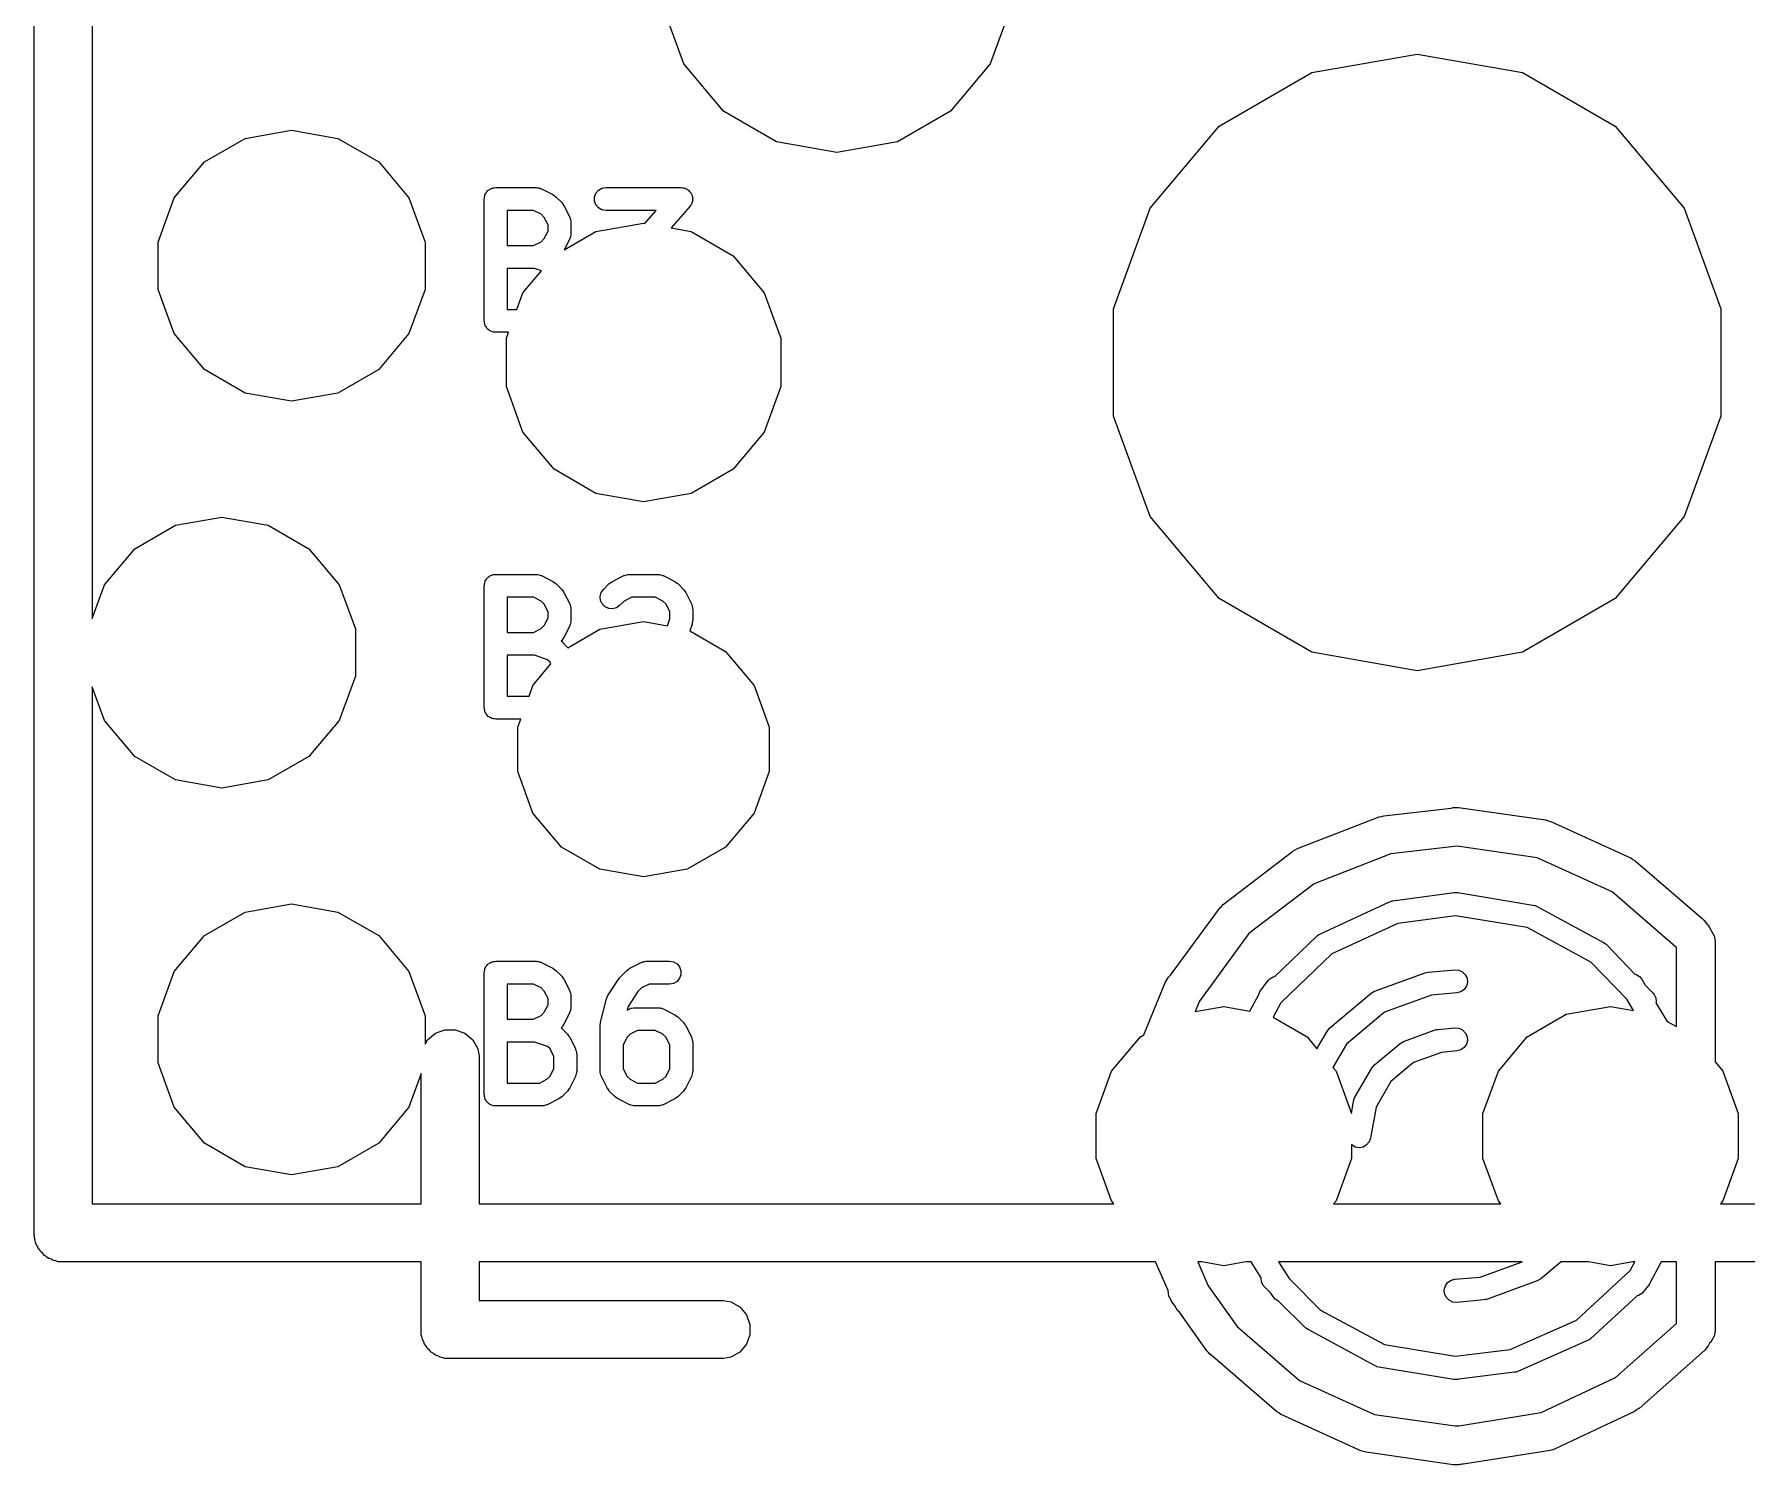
# Model space of a CAD drawing. Extents: x 242.4 to 312.6, y -174.9 to -102.
# Drawn here: x 258.89 to 270.13, y -136.78 to -127.38 of the extents above; entities that cross this region are included whole.
import ezdxf

# ---------------------------------------------------------------- set-up
doc = ezdxf.new("R2010")
doc.units = 0
doc.header["$MEASUREMENT"] = 0
doc.layers.add('BLACK', color=7, linetype='CONTINUOUS')

msp = doc.modelspace()

# ---------------------------------------------------------------- linework, layer by layer
at = {"layer": 'BLACK', "linetype": 'CONTINUOUS'}
for p, q in [((258.889, -135.272), (258.89, -102.218)), ((259.27, -126.589), (259.27, -131.221)), ((263.155, -127.58), (263.017, -127.202)), ((265.303, -127.202), (265.165, -127.58)), ((267.278, -127.637), (267.97, -127.515)), ((267.97, -127.515), (268.662, -127.637)), ((263.414, -127.889), (263.155, -127.58)), ((265.165, -127.58), (264.906, -127.889)), ((266.669, -127.989), (267.278, -127.637)), ((268.662, -127.637), (269.271, -127.989)), ((263.763, -128.091), (263.414, -127.889)), ((264.906, -127.889), (264.557, -128.091)), ((260.007, -128.223), (260.274, -128.069)), ((260.274, -128.069), (260.579, -128.015)), ((260.579, -128.015), (260.883, -128.069)), ((260.883, -128.069), (261.151, -128.223)), ((266.217, -128.528), (266.669, -127.989)), ((269.271, -127.989), (269.723, -128.528)), ((264.16, -128.161), (263.763, -128.091)), ((264.557, -128.091), (264.16, -128.161)), ((259.808, -128.46), (260.007, -128.223)), ((261.151, -128.223), (261.349, -128.46)), ((261.861, -128.419), (261.866, -128.414)), ((261.866, -128.414), (261.87, -128.409)), ((261.87, -128.409), (261.876, -128.406)), ((261.876, -128.406), (261.881, -128.402)), ((261.881, -128.402), (261.887, -128.4)), ((261.887, -128.4), (261.893, -128.396)), ((261.893, -128.396), (261.899, -128.395)), ((261.899, -128.395), (261.905, -128.393)), ((261.905, -128.393), (261.912, -128.393)), ((261.912, -128.393), (261.919, -128.392)), ((261.919, -128.392), (262.185, -128.392)), ((262.185, -128.392), (262.189, -128.393)), ((262.189, -128.393), (262.194, -128.392)), ((262.194, -128.392), (262.202, -128.395)), ((262.202, -128.395), (262.211, -128.396)), ((262.211, -128.396), (262.215, -128.399)), ((262.215, -128.399), (262.219, -128.4)), ((262.219, -128.4), (262.295, -128.438)), ((262.577, -128.429), (262.594, -128.409)), ((262.594, -128.409), (262.617, -128.396)), ((262.617, -128.396), (262.642, -128.392)), ((262.642, -128.392), (263.138, -128.392)), ((263.138, -128.392), (263.145, -128.393)), ((263.145, -128.393), (263.152, -128.393)), ((263.152, -128.393), (263.158, -128.395)), ((263.158, -128.395), (263.163, -128.396)), ((263.163, -128.396), (263.17, -128.4)), ((263.17, -128.4), (263.176, -128.403)), ((263.176, -128.403), (263.181, -128.407)), ((263.181, -128.407), (263.186, -128.409)), ((263.186, -128.409), (263.19, -128.415)), ((263.19, -128.415), (263.196, -128.42)), ((259.702, -128.75), (259.808, -128.46)), ((261.349, -128.46), (261.455, -128.75)), ((261.844, -128.467), (261.845, -128.46)), ((261.844, -129.267), (261.844, -128.467)), ((261.845, -128.454), (261.847, -128.448)), ((261.845, -128.46), (261.845, -128.454)), ((261.847, -128.448), (261.848, -128.441)), ((261.848, -128.441), (261.851, -128.436)), ((261.851, -128.436), (261.854, -128.429)), ((261.854, -128.429), (261.858, -128.424)), ((261.858, -128.424), (261.861, -128.419)), ((262.295, -128.438), (262.305, -128.445)), ((262.305, -128.445), (262.314, -128.452)), ((262.314, -128.452), (262.353, -128.49)), ((262.353, -128.49), (262.359, -128.5)), ((262.359, -128.5), (262.367, -128.51)), ((262.367, -128.51), (262.405, -128.586)), ((262.568, -128.454), (262.577, -128.429)), ((262.568, -128.48), (262.568, -128.454)), ((262.577, -128.504), (262.568, -128.48)), ((262.594, -128.524), (262.577, -128.504)), ((262.617, -128.537), (262.594, -128.524)), ((263.194, -128.516), (263.071, -128.657)), ((263.198, -128.51), (263.194, -128.516)), ((263.196, -128.42), (263.199, -128.425)), ((263.203, -128.504), (263.198, -128.51)), ((263.199, -128.425), (263.203, -128.429)), ((263.203, -128.429), (263.205, -128.436)), ((263.205, -128.499), (263.203, -128.504)), ((263.205, -128.436), (263.209, -128.443)), ((263.208, -128.494), (263.205, -128.499)), ((263.209, -128.487), (263.208, -128.494)), ((263.209, -128.443), (263.209, -128.448)), ((263.209, -128.448), (263.211, -128.454)), ((263.211, -128.48), (263.209, -128.487)), ((263.211, -128.454), (263.211, -128.461)), ((263.211, -128.461), (263.213, -128.468)), ((263.213, -128.468), (263.211, -128.474)), ((263.211, -128.474), (263.211, -128.48)), ((265.976, -129.188), (266.217, -128.528)), ((269.723, -128.528), (269.964, -129.188)), ((261.994, -128.542), (261.994, -128.773)), ((262.167, -128.542), (261.994, -128.542)), ((262.217, -128.567), (262.167, -128.542)), ((262.238, -128.588), (262.217, -128.567)), ((262.263, -128.637), (262.238, -128.588)), ((262.263, -128.678), (262.263, -128.637)), ((262.405, -128.586), (262.406, -128.59)), ((262.406, -128.59), (262.408, -128.594)), ((262.408, -128.594), (262.41, -128.602)), ((262.41, -128.602), (262.412, -128.611)), ((262.412, -128.611), (262.412, -128.615)), ((262.412, -128.615), (262.413, -128.619)), ((262.413, -128.619), (262.413, -128.695)), ((262.577, -128.68), (262.89, -128.625)), ((262.642, -128.542), (262.617, -128.537)), ((262.972, -128.542), (262.642, -128.542)), ((262.89, -128.625), (262.898, -128.627)), ((262.898, -128.627), (262.972, -128.542)), ((259.702, -129.06), (259.702, -128.75)), ((261.455, -128.75), (261.455, -129.06)), ((262.167, -128.773), (262.217, -128.748)), ((262.217, -128.748), (262.238, -128.727)), ((262.238, -128.727), (262.263, -128.678)), ((262.369, -128.801), (262.577, -128.68)), ((262.405, -128.729), (262.369, -128.801)), ((262.406, -128.725), (262.405, -128.729)), ((262.408, -128.721), (262.406, -128.725)), ((262.41, -128.712), (262.408, -128.721)), ((262.412, -128.704), (262.41, -128.712)), ((262.413, -128.695), (262.412, -128.7)), ((262.412, -128.7), (262.412, -128.704)), ((263.071, -128.657), (263.203, -128.68)), ((263.203, -128.68), (263.478, -128.839)), ((261.994, -128.773), (262.167, -128.773)), ((263.478, -128.839), (263.682, -129.083)), ((261.994, -128.923), (261.994, -129.192)), ((262.173, -128.923), (261.994, -128.923)), ((262.098, -129.083), (262.219, -128.938)), ((262.219, -128.938), (262.173, -128.923)), ((259.808, -129.35), (259.702, -129.06)), ((261.455, -129.06), (261.349, -129.35)), ((262.058, -129.192), (262.098, -129.083)), ((263.682, -129.083), (263.791, -129.381)), ((261.994, -129.192), (262.058, -129.192)), ((265.976, -129.892), (265.976, -129.188)), ((269.964, -129.188), (269.964, -129.892)), ((261.845, -129.273), (261.844, -129.267)), ((261.845, -129.28), (261.845, -129.273)), ((261.847, -129.286), (261.845, -129.28)), ((261.848, -129.293), (261.847, -129.286)), ((261.851, -129.298), (261.848, -129.293)), ((261.854, -129.304), (261.851, -129.298)), ((261.858, -129.309), (261.854, -129.304)), ((261.861, -129.315), (261.858, -129.309)), ((261.866, -129.319), (261.861, -129.315)), ((260.007, -129.587), (259.808, -129.35)), ((261.349, -129.35), (261.151, -129.587)), ((261.87, -129.324), (261.866, -129.319)), ((261.876, -129.328), (261.87, -129.324)), ((261.881, -129.332), (261.876, -129.328)), ((261.887, -129.334), (261.881, -129.332)), ((261.893, -129.337), (261.887, -129.334)), ((261.899, -129.339), (261.893, -129.337)), ((261.905, -129.341), (261.899, -129.339)), ((261.912, -129.341), (261.905, -129.341)), ((261.919, -129.342), (261.912, -129.341)), ((262.003, -129.342), (261.919, -129.342)), ((261.989, -129.381), (262.003, -129.342)), ((261.989, -129.699), (261.989, -129.381)), ((263.791, -129.381), (263.791, -129.699)), ((260.274, -129.741), (260.007, -129.587)), ((261.151, -129.587), (260.883, -129.741)), ((260.579, -129.795), (260.274, -129.741)), ((260.883, -129.741), (260.579, -129.795)), ((262.098, -129.997), (261.989, -129.699)), ((263.791, -129.699), (263.682, -129.997)), ((266.217, -130.552), (265.976, -129.892)), ((269.964, -129.892), (269.723, -130.552)), ((262.302, -130.241), (262.098, -129.997)), ((263.682, -129.997), (263.478, -130.241)), ((262.577, -130.4), (262.302, -130.241)), ((263.478, -130.241), (263.203, -130.4)), ((262.89, -130.455), (262.577, -130.4)), ((263.203, -130.4), (262.89, -130.455)), ((266.669, -131.091), (266.217, -130.552)), ((269.723, -130.552), (269.271, -131.091)), ((259.549, -130.763), (259.817, -130.609)), ((259.817, -130.609), (260.121, -130.555)), ((260.121, -130.555), (260.426, -130.609)), ((260.426, -130.609), (260.693, -130.763)), ((259.351, -131), (259.549, -130.763)), ((260.693, -130.763), (260.892, -131)), ((259.27, -131.221), (259.351, -131)), ((260.892, -131), (260.998, -131.29)), ((261.844, -131.007), (261.845, -131)), ((261.845, -130.994), (261.847, -130.988)), ((261.845, -131), (261.845, -130.994)), ((261.847, -130.988), (261.848, -130.981)), ((261.848, -130.981), (261.851, -130.976)), ((261.851, -130.976), (261.854, -130.969)), ((261.854, -130.969), (261.858, -130.964)), ((261.858, -130.964), (261.861, -130.959)), ((261.861, -130.959), (261.866, -130.954)), ((261.866, -130.954), (261.87, -130.949)), ((261.87, -130.949), (261.876, -130.946)), ((261.876, -130.946), (261.881, -130.942)), ((261.881, -130.942), (261.887, -130.94)), ((261.887, -130.94), (261.893, -130.936)), ((261.893, -130.936), (261.899, -130.935)), ((261.899, -130.935), (261.905, -130.933)), ((261.905, -130.933), (261.912, -130.933)), ((261.912, -130.933), (261.919, -130.932)), ((261.919, -130.932), (262.185, -130.932)), ((262.185, -130.932), (262.189, -130.933)), ((262.189, -130.933), (262.194, -130.932)), ((262.194, -130.932), (262.202, -130.935)), ((262.202, -130.935), (262.211, -130.936)), ((262.211, -130.936), (262.215, -130.939)), ((262.215, -130.939), (262.219, -130.94)), ((262.219, -130.94), (262.295, -130.978)), ((262.295, -130.978), (262.305, -130.985)), ((262.305, -130.985), (262.314, -130.992)), ((262.314, -130.992), (262.353, -131.03)), ((262.627, -131.03), (262.665, -130.992)), ((262.665, -130.992), (262.675, -130.985)), ((262.675, -130.985), (262.685, -130.978)), ((262.685, -130.978), (262.761, -130.94)), ((262.761, -130.94), (262.765, -130.939)), ((262.765, -130.939), (262.769, -130.936)), ((262.769, -130.936), (262.778, -130.935)), ((262.778, -130.935), (262.786, -130.932)), ((262.786, -130.932), (262.79, -130.933)), ((262.79, -130.933), (262.795, -130.932)), ((262.795, -130.932), (262.985, -130.932)), ((262.985, -130.932), (262.989, -130.933)), ((262.989, -130.933), (262.994, -130.932)), ((262.994, -130.932), (263.002, -130.935)), ((263.002, -130.935), (263.011, -130.936)), ((263.011, -130.936), (263.015, -130.939)), ((263.015, -130.939), (263.019, -130.94)), ((263.019, -130.94), (263.095, -130.978)), ((263.095, -130.978), (263.105, -130.985)), ((263.105, -130.985), (263.114, -130.992)), ((263.114, -130.992), (263.153, -131.03)), ((261.844, -131.807), (261.844, -131.007)), ((261.994, -131.082), (261.994, -131.313)), ((262.167, -131.082), (261.994, -131.082)), ((262.217, -131.107), (262.167, -131.082)), ((262.238, -131.128), (262.217, -131.107)), ((262.353, -131.03), (262.359, -131.04)), ((262.359, -131.04), (262.367, -131.05)), ((262.367, -131.05), (262.405, -131.126)), ((262.606, -131.077), (262.612, -131.051)), ((262.608, -131.103), (262.606, -131.077)), ((262.619, -131.126), (262.608, -131.103)), ((262.612, -131.051), (262.627, -131.03)), ((262.763, -131.107), (262.733, -131.136)), ((262.812, -131.082), (262.763, -131.107)), ((262.967, -131.082), (262.812, -131.082)), ((263.017, -131.107), (262.967, -131.082)), ((263.038, -131.128), (263.017, -131.107)), ((263.153, -131.03), (263.159, -131.04)), ((263.159, -131.04), (263.167, -131.05)), ((263.167, -131.05), (263.205, -131.126)), ((267.278, -131.443), (266.669, -131.091)), ((269.271, -131.091), (268.662, -131.443)), ((262.263, -131.177), (262.238, -131.128)), ((262.238, -131.267), (262.263, -131.218)), ((262.263, -131.218), (262.263, -131.177)), ((262.405, -131.126), (262.406, -131.13)), ((262.406, -131.13), (262.408, -131.134)), ((262.408, -131.134), (262.41, -131.142)), ((262.41, -131.142), (262.412, -131.151)), ((262.412, -131.151), (262.412, -131.155)), ((262.412, -131.155), (262.413, -131.159)), ((262.413, -131.159), (262.413, -131.235)), ((262.637, -131.145), (262.619, -131.126)), ((262.661, -131.156), (262.637, -131.145)), ((262.687, -131.158), (262.661, -131.156)), ((262.712, -131.151), (262.687, -131.158)), ((262.733, -131.136), (262.712, -131.151)), ((263.063, -131.177), (263.038, -131.128)), ((263.047, -131.269), (263.063, -131.223)), ((263.063, -131.223), (263.063, -131.177)), ((263.205, -131.126), (263.206, -131.13)), ((263.206, -131.13), (263.208, -131.134)), ((263.208, -131.134), (263.21, -131.142)), ((263.21, -131.142), (263.212, -131.151)), ((263.212, -131.151), (263.212, -131.155)), ((263.212, -131.155), (263.213, -131.159)), ((263.213, -131.159), (263.213, -131.235)), ((260.998, -131.29), (260.998, -131.6)), ((261.994, -131.313), (262.167, -131.313)), ((262.167, -131.313), (262.217, -131.288)), ((262.217, -131.288), (262.238, -131.267)), ((262.405, -131.269), (262.367, -131.345)), ((262.393, -131.414), (262.603, -131.292)), ((262.406, -131.265), (262.405, -131.269)), ((262.408, -131.261), (262.406, -131.265)), ((262.41, -131.252), (262.408, -131.261)), ((262.412, -131.244), (262.41, -131.252)), ((262.413, -131.235), (262.412, -131.24)), ((262.412, -131.24), (262.412, -131.244)), ((262.603, -131.292), (262.89, -131.242)), ((262.89, -131.242), (263.047, -131.269)), ((263.209, -131.259), (263.194, -131.302)), ((263.194, -131.302), (263.429, -131.438)), ((263.21, -131.247), (263.209, -131.259)), ((263.213, -131.235), (263.21, -131.247)), ((262.353, -131.365), (262.348, -131.369)), ((262.348, -131.369), (262.349, -131.37)), ((262.349, -131.37), (262.353, -131.373)), ((262.359, -131.355), (262.353, -131.365)), ((262.353, -131.373), (262.391, -131.411)), ((262.367, -131.345), (262.359, -131.355)), ((262.391, -131.411), (262.393, -131.414)), ((263.429, -131.438), (263.616, -131.661)), ((267.97, -131.565), (267.278, -131.443)), ((268.662, -131.443), (267.97, -131.565)), ((261.994, -131.463), (261.994, -131.732)), ((262.173, -131.463), (261.994, -131.463)), ((262.164, -131.661), (262.282, -131.52)), ((262.259, -131.492), (262.173, -131.463)), ((262.276, -131.508), (262.259, -131.492)), ((262.282, -131.52), (262.276, -131.508)), ((259.351, -131.89), (259.27, -131.669)), ((259.27, -131.669), (259.27, -135.064)), ((260.998, -131.6), (260.892, -131.89)), ((262.138, -131.732), (262.164, -131.661)), ((263.616, -131.661), (263.715, -131.934)), ((261.994, -131.732), (262.138, -131.732)), ((259.549, -132.127), (259.351, -131.89)), ((260.892, -131.89), (260.693, -132.127)), ((261.845, -131.813), (261.844, -131.807)), ((261.845, -131.82), (261.845, -131.813)), ((261.847, -131.826), (261.845, -131.82)), ((261.848, -131.833), (261.847, -131.826)), ((261.851, -131.838), (261.848, -131.833)), ((261.854, -131.844), (261.851, -131.838)), ((261.858, -131.849), (261.854, -131.844)), ((261.861, -131.855), (261.858, -131.849)), ((261.866, -131.859), (261.861, -131.855)), ((261.87, -131.864), (261.866, -131.859)), ((261.876, -131.868), (261.87, -131.864)), ((261.881, -131.872), (261.876, -131.868)), ((261.887, -131.874), (261.881, -131.872)), ((261.893, -131.877), (261.887, -131.874)), ((261.899, -131.879), (261.893, -131.877)), ((261.905, -131.881), (261.899, -131.879)), ((261.912, -131.881), (261.905, -131.881)), ((261.919, -131.882), (261.912, -131.881)), ((262.084, -131.882), (261.919, -131.882)), ((262.065, -131.934), (262.084, -131.882)), ((262.065, -132.226), (262.065, -131.934)), ((263.715, -131.934), (263.715, -132.226)), ((259.817, -132.281), (259.549, -132.127)), ((260.693, -132.127), (260.426, -132.281)), ((262.164, -132.499), (262.065, -132.226)), ((263.715, -132.226), (263.616, -132.499)), ((260.121, -132.335), (259.817, -132.281)), ((260.426, -132.281), (260.121, -132.335)), ((267.752, -132.517), (268.193, -132.466)), ((268.193, -132.466), (268.206, -132.462)), ((268.206, -132.462), (268.242, -132.462)), ((268.242, -132.462), (268.812, -132.544)), ((262.351, -132.722), (262.164, -132.499)), ((263.616, -132.499), (263.429, -132.722)), ((267.184, -132.732), (267.721, -132.524)), ((267.721, -132.524), (267.722, -132.524)), ((267.722, -132.524), (267.737, -132.521)), ((267.737, -132.521), (267.752, -132.517)), ((268.812, -132.544), (268.814, -132.544)), ((268.814, -132.544), (268.83, -132.549)), ((268.83, -132.549), (268.847, -132.554)), ((268.847, -132.554), (269.371, -132.793)), ((262.603, -132.868), (262.351, -132.722)), ((263.429, -132.722), (263.177, -132.868)), ((266.696, -133.1), (267.153, -132.75)), ((267.153, -132.75), (267.154, -132.749)), ((267.154, -132.749), (267.169, -132.741)), ((267.169, -132.741), (267.184, -132.732)), ((267.797, -132.767), (267.293, -132.963)), ((268.232, -132.717), (267.797, -132.767)), ((268.758, -132.793), (268.232, -132.717)), ((269.25, -133.016), (268.758, -132.793)), ((269.371, -132.793), (269.373, -132.793)), ((269.373, -132.793), (269.387, -132.803)), ((269.387, -132.803), (269.402, -132.812)), ((262.89, -132.918), (262.603, -132.868)), ((263.177, -132.868), (262.89, -132.918)), ((269.402, -132.812), (269.838, -133.188)), ((267.293, -132.963), (266.865, -133.29)), ((267.811, -133.075), (268.213, -133.02)), ((268.213, -133.02), (268.226, -133.02)), ((268.226, -133.02), (268.231, -133.021)), ((268.231, -133.021), (268.237, -133.021)), ((268.237, -133.021), (268.73, -133.103)), ((269.665, -133.374), (269.25, -133.016)), ((260.274, -133.149), (260.579, -133.095)), ((260.579, -133.095), (260.883, -133.149)), ((266.35, -133.564), (266.671, -133.126)), ((266.671, -133.126), (266.672, -133.124)), ((266.672, -133.124), (266.684, -133.112)), ((266.684, -133.112), (266.696, -133.1)), ((267.335, -133.291), (267.789, -133.081)), ((267.789, -133.081), (267.802, -133.077)), ((267.802, -133.077), (267.806, -133.076)), ((267.806, -133.076), (267.811, -133.075)), ((268.73, -133.103), (268.743, -133.106)), ((268.743, -133.106), (268.748, -133.109)), ((268.748, -133.109), (268.754, -133.111)), ((268.754, -133.111), (269.194, -133.349)), ((260.007, -133.303), (260.274, -133.149)), ((260.883, -133.149), (261.151, -133.303)), ((267.843, -133.224), (267.41, -133.424)), ((268.222, -133.173), (267.843, -133.224)), ((268.693, -133.251), (268.222, -133.173)), ((269.111, -133.477), (268.693, -133.251)), ((269.838, -133.188), (269.839, -133.189)), ((269.839, -133.189), (269.845, -133.196)), ((269.845, -133.196), (269.852, -133.202)), ((269.852, -133.202), (269.879, -133.234)), ((269.879, -133.234), (269.88, -133.235)), ((269.88, -133.235), (269.899, -133.266)), ((259.808, -133.54), (260.007, -133.303)), ((261.151, -133.303), (261.349, -133.54)), ((266.865, -133.29), (266.541, -133.733)), ((267.035, -133.572), (267.314, -133.305)), ((267.314, -133.305), (267.324, -133.297)), ((267.314, -133.305), (267.314, -133.305)), ((267.314, -133.305), (267.314, -133.305)), ((267.324, -133.297), (267.33, -133.294)), ((267.33, -133.294), (267.335, -133.291)), ((269.194, -133.349), (269.205, -133.356)), ((269.205, -133.356), (269.209, -133.36)), ((269.209, -133.36), (269.213, -133.363)), ((269.213, -133.363), (269.399, -133.557)), ((269.899, -133.266), (269.902, -133.274)), ((269.902, -133.274), (269.92, -133.306)), ((269.92, -133.306), (269.926, -133.339)), ((269.926, -133.339), (269.926, -134.133)), ((261.887, -133.48), (261.893, -133.476)), ((261.893, -133.476), (261.899, -133.475)), ((261.899, -133.475), (261.905, -133.473)), ((261.905, -133.473), (261.912, -133.473)), ((261.912, -133.473), (261.919, -133.472)), ((261.919, -133.472), (262.185, -133.472)), ((262.185, -133.472), (262.189, -133.473)), ((262.189, -133.473), (262.194, -133.472)), ((262.194, -133.472), (262.202, -133.475)), ((262.202, -133.475), (262.211, -133.476)), ((262.211, -133.476), (262.215, -133.479)), ((262.88, -133.479), (262.883, -133.476)), ((262.883, -133.476), (262.892, -133.475)), ((262.892, -133.475), (262.9, -133.472)), ((262.9, -133.472), (262.905, -133.473)), ((262.905, -133.473), (262.909, -133.472)), ((262.909, -133.472), (263.061, -133.472)), ((263.061, -133.472), (263.087, -133.476)), ((263.087, -133.476), (263.11, -133.489)), ((267.41, -133.424), (267.075, -133.744)), ((269.346, -133.721), (269.111, -133.477)), ((269.672, -133.382), (269.665, -133.374)), ((269.672, -133.901), (269.672, -133.382)), ((259.702, -133.83), (259.808, -133.54)), ((261.349, -133.54), (261.455, -133.83)), ((261.844, -133.547), (261.845, -133.54)), ((261.844, -134.347), (261.844, -133.547)), ((261.845, -133.534), (261.847, -133.528)), ((261.845, -133.54), (261.845, -133.534)), ((261.847, -133.528), (261.848, -133.521)), ((261.848, -133.521), (261.851, -133.516)), ((261.851, -133.516), (261.854, -133.509)), ((261.854, -133.509), (261.858, -133.504)), ((261.858, -133.504), (261.861, -133.499)), ((261.861, -133.499), (261.866, -133.494)), ((261.866, -133.494), (261.87, -133.489)), ((261.87, -133.489), (261.876, -133.486)), ((261.876, -133.486), (261.881, -133.482)), ((261.881, -133.482), (261.887, -133.48)), ((262.215, -133.479), (262.219, -133.48)), ((262.219, -133.48), (262.295, -133.518)), ((262.295, -133.518), (262.305, -133.525)), ((262.305, -133.525), (262.314, -133.532)), ((262.314, -133.532), (262.353, -133.57)), ((262.353, -133.57), (262.359, -133.58)), ((262.359, -133.58), (262.367, -133.59)), ((262.367, -133.59), (262.405, -133.666)), ((262.656, -133.696), (262.732, -133.581)), ((262.732, -133.581), (262.737, -133.576)), ((262.737, -133.576), (262.742, -133.57)), ((262.742, -133.57), (262.78, -133.532)), ((262.78, -133.532), (262.79, -133.525)), ((262.79, -133.525), (262.799, -133.518)), ((262.799, -133.518), (262.875, -133.48)), ((262.875, -133.48), (262.88, -133.479)), ((263.11, -133.489), (263.126, -133.509)), ((263.126, -133.584), (263.11, -133.604)), ((263.126, -133.509), (263.135, -133.534)), ((263.135, -133.56), (263.126, -133.584)), ((263.135, -133.534), (263.135, -133.56)), ((266.318, -133.607), (266.337, -133.576)), ((266.337, -133.576), (266.35, -133.564)), ((266.994, -133.597), (267.003, -133.587)), ((267.003, -133.587), (267.024, -133.574)), ((267.024, -133.574), (267.035, -133.572)), ((267.69, -133.669), (268.022, -133.548)), ((268.022, -133.548), (268.031, -133.546)), ((268.031, -133.546), (268.041, -133.544)), ((268.041, -133.544), (268.217, -133.528)), ((268.217, -133.528), (268.244, -133.53)), ((268.244, -133.53), (268.268, -133.542)), ((268.268, -133.542), (268.286, -133.56)), ((268.286, -133.56), (268.298, -133.584)), ((268.298, -133.584), (268.3, -133.611)), ((269.399, -133.557), (269.407, -133.558)), ((269.407, -133.558), (269.429, -133.571)), ((269.429, -133.571), (269.445, -133.59)), ((269.445, -133.59), (269.468, -133.628)), ((261.994, -133.622), (261.994, -133.853)), ((262.167, -133.622), (261.994, -133.622)), ((262.217, -133.647), (262.167, -133.622)), ((262.238, -133.668), (262.217, -133.647)), ((262.263, -133.717), (262.238, -133.668)), ((262.405, -133.666), (262.406, -133.67)), ((262.406, -133.67), (262.408, -133.674)), ((262.408, -133.674), (262.41, -133.682)), ((262.41, -133.682), (262.412, -133.691)), ((262.412, -133.691), (262.412, -133.695)), ((262.412, -133.695), (262.413, -133.699)), ((262.413, -133.699), (262.413, -133.775)), ((262.651, -133.708), (262.656, -133.696)), ((262.853, -133.671), (262.788, -133.768)), ((262.877, -133.647), (262.853, -133.671)), ((262.927, -133.622), (262.877, -133.647)), ((263.061, -133.622), (262.927, -133.622)), ((263.087, -133.617), (263.061, -133.622)), ((263.11, -133.604), (263.087, -133.617)), ((266.175, -133.955), (266.317, -133.608)), ((266.317, -133.608), (266.318, -133.607)), ((266.872, -133.799), (266.931, -133.691)), ((266.931, -133.691), (266.937, -133.671)), ((266.937, -133.671), (266.952, -133.65)), ((266.952, -133.65), (266.953, -133.65)), ((266.953, -133.65), (266.96, -133.639)), ((266.953, -133.65), (266.953, -133.65)), ((266.96, -133.638), (266.994, -133.597)), ((266.96, -133.639), (266.96, -133.638)), ((266.96, -133.639), (266.96, -133.639)), ((267.397, -133.909), (267.667, -133.682)), ((267.667, -133.682), (267.69, -133.669)), ((267.667, -133.682), (267.667, -133.682)), ((268.064, -133.694), (267.755, -133.807)), ((268.231, -133.68), (268.064, -133.694)), ((268.256, -133.673), (268.231, -133.68)), ((268.278, -133.658), (268.256, -133.673)), ((268.293, -133.636), (268.278, -133.658)), ((268.3, -133.611), (268.293, -133.636)), ((269.468, -133.628), (269.518, -133.68)), ((269.518, -133.68), (269.526, -133.69)), ((269.526, -133.69), (269.537, -133.713)), ((262.217, -133.828), (262.238, -133.807)), ((262.238, -133.807), (262.263, -133.758)), ((262.263, -133.758), (262.263, -133.717)), ((262.405, -133.809), (262.367, -133.885)), ((262.406, -133.805), (262.405, -133.809)), ((262.408, -133.801), (262.406, -133.805)), ((262.41, -133.792), (262.408, -133.801)), ((262.412, -133.784), (262.41, -133.792)), ((262.413, -133.775), (262.412, -133.78)), ((262.412, -133.78), (262.412, -133.784)), ((262.608, -133.872), (262.646, -133.719)), ((262.646, -133.719), (262.651, -133.708)), ((262.788, -133.768), (262.782, -133.793)), ((262.782, -133.793), (262.799, -133.785)), ((262.799, -133.785), (262.803, -133.783)), ((262.803, -133.783), (262.807, -133.781)), ((262.807, -133.781), (262.816, -133.78)), ((262.816, -133.78), (262.824, -133.777)), ((262.824, -133.777), (262.829, -133.777)), ((262.829, -133.777), (262.833, -133.777)), ((262.833, -133.777), (262.985, -133.777)), ((262.985, -133.777), (262.989, -133.777)), ((262.989, -133.777), (262.994, -133.777)), ((262.994, -133.777), (263.002, -133.78)), ((263.002, -133.78), (263.011, -133.781)), ((263.011, -133.781), (263.015, -133.783)), ((263.015, -133.783), (263.019, -133.785)), ((263.019, -133.785), (263.095, -133.823)), ((266.541, -133.733), (266.513, -133.802)), ((266.513, -133.802), (266.7, -133.769)), ((266.7, -133.769), (266.872, -133.799)), ((267.075, -133.744), (267.024, -133.839)), ((267.755, -133.807), (267.505, -134.017)), ((268.949, -133.82), (269.24, -133.769)), ((269.24, -133.769), (269.391, -133.796)), ((269.391, -133.796), (269.346, -133.721)), ((269.537, -133.713), (269.539, -133.738)), ((269.539, -133.738), (269.538, -133.744)), ((269.538, -133.744), (269.612, -133.867)), ((259.702, -134.14), (259.702, -133.83)), ((261.455, -133.83), (261.455, -134.017)), ((261.523, -133.944), (261.586, -133.922)), ((261.586, -133.922), (261.654, -133.922)), ((261.654, -133.922), (261.717, -133.944)), ((261.994, -133.853), (262.167, -133.853)), ((262.167, -133.853), (262.217, -133.828)), ((262.353, -133.905), (262.348, -133.909)), ((262.348, -133.909), (262.349, -133.91)), ((262.349, -133.91), (262.353, -133.913)), ((262.359, -133.895), (262.353, -133.905)), ((262.353, -133.913), (262.391, -133.951)), ((262.367, -133.885), (262.359, -133.895)), ((262.605, -133.89), (262.607, -133.881)), ((262.605, -134.195), (262.605, -133.89)), ((262.607, -133.881), (262.608, -133.872)), ((262.851, -133.927), (262.801, -133.951)), ((262.967, -133.927), (262.851, -133.927)), ((263.017, -133.951), (262.967, -133.927)), ((263.095, -133.823), (263.105, -133.83)), ((263.105, -133.83), (263.114, -133.837)), ((263.114, -133.837), (263.153, -133.875)), ((263.153, -133.875), (263.159, -133.885)), ((263.159, -133.885), (263.167, -133.894)), ((263.167, -133.894), (263.205, -133.971)), ((267.024, -133.839), (267.247, -133.968)), ((267.38, -133.929), (267.397, -133.909)), ((267.88, -133.998), (268.088, -133.923)), ((268.088, -133.923), (268.097, -133.921)), ((268.097, -133.921), (268.107, -133.919)), ((268.107, -133.919), (268.217, -133.909)), ((268.217, -133.909), (268.244, -133.911)), ((268.244, -133.911), (268.268, -133.923)), ((268.268, -133.923), (268.286, -133.941)), ((268.693, -133.968), (268.949, -133.82)), ((269.612, -133.867), (269.672, -133.901)), ((261.455, -134.017), (261.472, -133.988)), ((261.472, -133.988), (261.523, -133.944)), ((261.717, -133.944), (261.768, -133.988)), ((261.768, -133.988), (261.802, -134.046)), ((261.994, -134.003), (261.994, -134.272)), ((262.173, -134.003), (261.994, -134.003)), ((262.259, -134.032), (262.173, -134.003)), ((262.276, -134.048), (262.259, -134.032)), ((262.391, -133.951), (262.397, -133.961)), ((262.397, -133.961), (262.405, -133.971)), ((262.405, -133.971), (262.443, -134.047)), ((262.78, -133.972), (262.755, -134.022)), ((262.755, -134.022), (262.755, -134.177)), ((262.801, -133.951), (262.78, -133.972)), ((263.038, -133.972), (263.017, -133.951)), ((263.063, -134.022), (263.038, -133.972)), ((263.063, -134.177), (263.063, -134.022)), ((263.205, -133.971), (263.206, -133.975)), ((263.206, -133.975), (263.208, -133.978)), ((263.208, -133.978), (263.21, -133.987)), ((263.21, -133.987), (263.212, -133.995)), ((263.212, -133.995), (263.212, -134)), ((263.212, -134), (263.213, -134.004)), ((263.213, -134.004), (263.213, -134.195)), ((265.963, -134.194), (266.153, -133.968)), ((266.153, -133.968), (266.175, -133.955)), ((267.247, -133.968), (267.312, -134.046)), ((267.312, -134.046), (267.38, -133.929)), ((267.38, -133.929), (267.38, -133.929)), ((267.505, -134.017), (267.417, -134.17)), ((267.689, -134.153), (267.858, -134.012)), ((267.858, -134.012), (267.88, -133.998)), ((267.858, -134.012), (267.858, -134.012)), ((268.278, -134.039), (268.256, -134.054)), ((268.293, -134.017), (268.278, -134.039)), ((268.286, -133.941), (268.298, -133.965)), ((268.3, -133.992), (268.293, -134.017)), ((268.298, -133.965), (268.3, -133.992)), ((268.503, -134.194), (268.693, -133.968)), ((259.808, -134.43), (259.702, -134.14)), ((261.802, -134.046), (261.81, -134.095)), ((261.81, -134.095), (261.81, -135.064)), ((262.301, -134.098), (262.276, -134.048)), ((262.301, -134.177), (262.301, -134.098)), ((262.443, -134.047), (262.444, -134.051)), ((262.444, -134.051), (262.446, -134.055)), ((262.446, -134.055), (262.448, -134.063)), ((262.448, -134.063), (262.45, -134.072)), ((262.45, -134.072), (262.45, -134.076)), ((262.45, -134.076), (262.451, -134.08)), ((262.451, -134.08), (262.451, -134.195)), ((267.945, -134.137), (267.797, -134.262)), ((268.13, -134.07), (267.945, -134.137)), ((268.231, -134.061), (268.13, -134.07)), ((268.256, -134.054), (268.231, -134.061)), ((269.926, -134.133), (269.977, -134.194)), ((261.43, -134.209), (261.349, -134.43)), ((261.429, -135.064), (261.43, -134.209)), ((262.206, -134.272), (262.255, -134.247)), ((262.255, -134.247), (262.276, -134.226)), ((262.276, -134.226), (262.301, -134.177)), ((262.443, -134.228), (262.405, -134.304)), ((262.444, -134.224), (262.443, -134.228)), ((262.446, -134.22), (262.444, -134.224)), ((262.448, -134.212), (262.446, -134.22)), ((262.45, -134.203), (262.448, -134.212)), ((262.451, -134.195), (262.45, -134.199)), ((262.45, -134.199), (262.45, -134.203)), ((262.606, -134.199), (262.605, -134.195)), ((262.606, -134.203), (262.606, -134.199)), ((262.608, -134.212), (262.606, -134.203)), ((262.61, -134.22), (262.608, -134.212)), ((262.612, -134.224), (262.61, -134.22)), ((262.613, -134.228), (262.612, -134.224)), ((262.651, -134.304), (262.613, -134.228)), ((262.755, -134.177), (262.78, -134.226)), ((262.78, -134.226), (262.801, -134.247)), ((262.801, -134.247), (262.851, -134.272)), ((262.967, -134.272), (263.017, -134.247)), ((263.017, -134.247), (263.038, -134.226)), ((263.038, -134.226), (263.063, -134.177)), ((263.205, -134.228), (263.167, -134.304)), ((263.206, -134.224), (263.205, -134.228)), ((263.208, -134.22), (263.206, -134.224)), ((263.21, -134.212), (263.208, -134.22)), ((263.212, -134.203), (263.21, -134.212)), ((263.213, -134.195), (263.212, -134.199)), ((263.212, -134.199), (263.212, -134.203)), ((265.862, -134.472), (265.963, -134.194)), ((267.417, -134.17), (267.437, -134.194)), ((267.437, -134.194), (267.538, -134.471)), ((267.561, -134.365), (267.672, -134.174)), ((267.672, -134.174), (267.689, -134.153)), ((267.689, -134.153), (267.689, -134.153)), ((267.797, -134.262), (267.7, -134.429)), ((268.402, -134.472), (268.503, -134.194)), ((269.977, -134.194), (270.078, -134.472)), ((261.845, -134.353), (261.844, -134.347)), ((261.845, -134.36), (261.845, -134.353)), ((261.847, -134.366), (261.845, -134.36)), ((261.848, -134.373), (261.847, -134.366)), ((261.851, -134.378), (261.848, -134.373)), ((261.994, -134.272), (262.206, -134.272)), ((262.333, -134.376), (262.257, -134.414)), ((262.343, -134.369), (262.333, -134.376)), ((262.353, -134.362), (262.343, -134.369)), ((262.391, -134.324), (262.353, -134.362)), ((262.397, -134.314), (262.391, -134.324)), ((262.405, -134.304), (262.397, -134.314)), ((262.659, -134.314), (262.651, -134.304)), ((262.665, -134.324), (262.659, -134.314)), ((262.704, -134.362), (262.665, -134.324)), ((262.713, -134.369), (262.704, -134.362)), ((262.723, -134.376), (262.713, -134.369)), ((262.799, -134.414), (262.723, -134.376)), ((262.851, -134.272), (262.967, -134.272)), ((263.095, -134.376), (263.019, -134.414)), ((263.105, -134.369), (263.095, -134.376)), ((263.114, -134.362), (263.105, -134.369)), ((263.153, -134.324), (263.114, -134.362)), ((263.159, -134.314), (263.153, -134.324)), ((263.167, -134.304), (263.159, -134.314)), ((267.552, -134.39), (267.557, -134.376)), ((267.557, -134.376), (267.561, -134.365)), ((267.561, -134.365), (267.561, -134.365)), ((260.007, -134.667), (259.808, -134.43)), ((261.349, -134.43), (261.151, -134.667)), ((261.854, -134.384), (261.851, -134.378)), ((261.858, -134.389), (261.854, -134.384)), ((261.861, -134.395), (261.858, -134.389)), ((261.866, -134.399), (261.861, -134.395)), ((261.87, -134.404), (261.866, -134.399)), ((261.876, -134.408), (261.87, -134.404)), ((261.881, -134.412), (261.876, -134.408)), ((261.887, -134.414), (261.881, -134.412)), ((261.893, -134.417), (261.887, -134.414)), ((261.899, -134.419), (261.893, -134.417)), ((261.905, -134.421), (261.899, -134.419)), ((261.912, -134.421), (261.905, -134.421)), ((261.919, -134.422), (261.912, -134.421)), ((262.223, -134.422), (261.919, -134.422)), ((262.228, -134.421), (262.223, -134.422)), ((262.232, -134.421), (262.228, -134.421)), ((262.24, -134.419), (262.232, -134.421)), ((262.249, -134.417), (262.24, -134.419)), ((262.253, -134.415), (262.249, -134.417)), ((262.257, -134.414), (262.253, -134.415)), ((262.803, -134.415), (262.799, -134.414)), ((262.807, -134.417), (262.803, -134.415)), ((262.816, -134.419), (262.807, -134.417)), ((262.824, -134.421), (262.816, -134.419)), ((262.829, -134.421), (262.824, -134.421)), ((262.833, -134.422), (262.829, -134.421)), ((262.985, -134.422), (262.833, -134.422)), ((262.989, -134.421), (262.985, -134.422)), ((262.994, -134.421), (262.989, -134.421)), ((263.002, -134.419), (262.994, -134.421)), ((263.011, -134.417), (263.002, -134.419)), ((263.015, -134.415), (263.011, -134.417)), ((263.019, -134.414), (263.015, -134.415)), ((265.862, -134.768), (265.862, -134.472)), ((267.538, -134.471), (267.552, -134.39)), ((267.552, -134.39), (267.552, -134.39)), ((267.7, -134.429), (267.664, -134.633)), ((268.402, -134.768), (268.402, -134.472)), ((270.078, -134.472), (270.078, -134.768)), ((260.274, -134.821), (260.007, -134.667)), ((261.151, -134.667), (260.883, -134.821)), ((267.54, -134.678), (267.538, -134.676)), ((267.538, -134.676), (267.538, -134.768)), ((267.563, -134.692), (267.54, -134.678)), ((267.589, -134.696), (267.563, -134.692)), ((267.615, -134.692), (267.589, -134.696)), ((267.638, -134.678), (267.615, -134.692)), ((267.655, -134.658), (267.638, -134.678)), ((267.664, -134.633), (267.655, -134.658)), ((260.579, -134.875), (260.274, -134.821)), ((260.883, -134.821), (260.579, -134.875)), ((265.963, -135.046), (265.862, -134.768)), ((267.538, -134.768), (267.437, -135.046)), ((268.503, -135.046), (268.402, -134.768)), ((270.078, -134.768), (269.977, -135.046)), ((265.979, -135.064), (265.963, -135.046)), ((267.437, -135.046), (267.421, -135.064)), ((268.519, -135.064), (268.503, -135.046)), ((269.977, -135.046), (269.961, -135.064)), ((259.27, -135.064), (261.429, -135.064)), ((261.81, -135.064), (265.979, -135.064)), ((267.421, -135.064), (268.519, -135.064)), ((269.961, -135.064), (274.13, -135.064)), ((258.89, -135.272), (258.889, -135.272)), ((258.89, -135.289), (258.89, -135.272)), ((258.895, -135.304), (258.89, -135.289)), ((258.898, -135.321), (258.895, -135.304)), ((258.907, -135.336), (258.898, -135.321)), ((258.912, -135.352), (258.907, -135.336)), ((258.923, -135.365), (258.912, -135.352)), ((258.932, -135.379), (258.923, -135.365)), ((258.945, -135.39), (258.932, -135.379)), ((258.956, -135.403), (258.945, -135.39)), ((258.97, -135.412), (258.956, -135.403)), ((258.983, -135.423), (258.97, -135.412)), ((258.999, -135.428), (258.983, -135.423)), ((259.014, -135.437), (258.999, -135.428)), ((259.031, -135.44), (259.014, -135.437)), ((259.046, -135.445), (259.031, -135.44)), ((259.063, -135.445), (259.046, -135.445)), ((261.429, -135.445), (259.063, -135.445)), ((259.063, -135.445), (259.063, -135.445)), ((261.429, -135.907), (261.429, -135.445)), ((266.252, -135.445), (261.81, -135.445)), ((261.81, -135.445), (261.81, -135.7)), ((266.334, -135.634), (266.252, -135.445)), ((266.555, -135.445), (266.529, -135.445)), ((266.529, -135.445), (266.597, -135.603)), ((266.7, -135.471), (266.555, -135.445)), ((266.845, -135.445), (266.7, -135.471)), ((266.879, -135.445), (266.845, -135.445)), ((266.946, -135.551), (266.879, -135.445)), ((268.659, -135.445), (267.059, -135.445)), ((267.059, -135.445), (267.129, -135.556)), ((268.384, -135.546), (268.659, -135.445)), ((268.915, -135.445), (268.781, -135.558)), ((269.095, -135.445), (268.915, -135.445)), ((269.24, -135.471), (269.095, -135.445)), ((269.385, -135.445), (269.24, -135.471)), ((269.369, -135.503), (269.4, -135.445)), ((269.4, -135.445), (269.385, -135.445)), ((269.573, -135.445), (269.495, -135.59)), ((269.672, -135.445), (269.573, -135.445)), ((269.672, -135.851), (269.672, -135.445)), ((274.13, -135.445), (269.926, -135.445)), ((269.926, -135.445), (269.926, -135.901)), ((266.597, -135.603), (266.787, -135.87)), ((266.945, -135.553), (266.946, -135.551)), ((266.948, -135.577), (266.945, -135.553)), ((266.959, -135.6), (266.948, -135.577)), ((266.968, -135.61), (266.959, -135.6)), ((267.009, -135.651), (266.968, -135.61)), ((267.129, -135.556), (267.336, -135.762)), ((268.148, -135.629), (268.155, -135.604)), ((268.155, -135.604), (268.17, -135.582)), ((268.17, -135.582), (268.192, -135.567)), ((268.192, -135.567), (268.217, -135.56)), ((268.217, -135.56), (268.384, -135.546)), ((268.758, -135.571), (268.426, -135.692)), ((268.778, -135.56), (268.758, -135.571)), ((268.758, -135.571), (268.758, -135.571)), ((268.781, -135.558), (268.778, -135.56)), ((268.781, -135.558), (268.781, -135.558)), ((269.016, -135.829), (269.369, -135.503)), ((269.488, -135.602), (269.454, -135.643)), ((269.495, -135.59), (269.488, -135.601)), ((269.488, -135.601), (269.488, -135.601)), ((269.488, -135.601), (269.488, -135.602)), ((261.81, -135.7), (263.415, -135.7)), ((263.415, -135.7), (263.464, -135.708)), ((263.464, -135.708), (263.522, -135.742)), ((266.334, -135.635), (266.334, -135.634)), ((266.34, -135.67), (266.334, -135.635)), ((266.356, -135.702), (266.34, -135.67)), ((266.357, -135.704), (266.356, -135.702)), ((266.375, -135.728), (266.357, -135.704)), ((267.022, -135.671), (267.009, -135.651)), ((267.038, -135.69), (267.022, -135.671)), ((267.06, -135.703), (267.038, -135.69)), ((267.236, -135.878), (267.06, -135.703)), ((267.06, -135.703), (267.06, -135.703)), ((268.15, -135.656), (268.148, -135.629)), ((268.162, -135.68), (268.15, -135.656)), ((268.18, -135.698), (268.162, -135.68)), ((268.204, -135.71), (268.18, -135.698)), ((268.231, -135.712), (268.204, -135.71)), ((268.407, -135.696), (268.231, -135.712)), ((268.417, -135.694), (268.407, -135.696)), ((268.426, -135.692), (268.417, -135.694)), ((269.415, -135.668), (269.11, -135.95)), ((269.424, -135.666), (269.415, -135.668)), ((269.445, -135.653), (269.424, -135.666)), ((269.454, -135.643), (269.445, -135.653)), ((263.522, -135.742), (263.566, -135.793)), ((263.566, -135.793), (263.588, -135.856)), ((266.378, -135.735), (266.375, -135.728)), ((266.397, -135.765), (266.378, -135.735)), ((266.41, -135.777), (266.397, -135.765)), ((266.589, -136.029), (266.41, -135.777)), ((267.336, -135.762), (267.755, -135.989)), ((268.58, -136.021), (269.016, -135.829)), ((261.43, -135.907), (261.429, -135.907)), ((261.43, -135.924), (261.43, -135.907)), ((261.435, -135.939), (261.43, -135.924)), ((261.438, -135.956), (261.435, -135.939)), ((263.588, -135.924), (263.566, -135.987)), ((263.588, -135.856), (263.588, -135.924)), ((266.787, -135.87), (267.198, -136.224)), ((267.24, -135.881), (267.236, -135.878)), ((267.243, -135.884), (267.24, -135.881)), ((267.254, -135.891), (267.243, -135.884)), ((267.694, -136.129), (267.254, -135.891)), ((269.11, -135.95), (269.099, -135.958)), ((269.11, -135.95), (269.11, -135.95)), ((269.11, -135.95), (269.11, -135.95)), ((269.273, -136.206), (269.672, -135.851)), ((269.92, -135.934), (269.898, -135.973)), ((269.926, -135.901), (269.92, -135.934)), ((261.447, -135.971), (261.438, -135.956)), ((261.452, -135.987), (261.447, -135.971)), ((261.463, -136), (261.452, -135.987)), ((261.472, -136.014), (261.463, -136)), ((261.485, -136.025), (261.472, -136.014)), ((261.496, -136.038), (261.485, -136.025)), ((261.51, -136.047), (261.496, -136.038)), ((261.523, -136.058), (261.51, -136.047)), ((261.539, -136.063), (261.523, -136.058)), ((261.554, -136.072), (261.539, -136.063)), ((263.522, -136.038), (263.464, -136.072)), ((263.566, -135.987), (263.522, -136.038)), ((266.599, -136.04), (266.589, -136.029)), ((266.609, -136.051), (266.599, -136.04)), ((266.61, -136.052), (266.609, -136.051)), ((267.046, -136.428), (266.61, -136.052)), ((267.755, -135.989), (268.22, -136.066)), ((268.22, -136.066), (268.58, -136.021)), ((269.089, -135.963), (268.631, -136.165)), ((269.094, -135.96), (269.089, -135.963)), ((269.099, -135.958), (269.094, -135.96)), ((269.858, -136.026), (269.428, -136.408)), ((269.881, -135.998), (269.858, -136.026)), ((269.889, -135.98), (269.881, -135.998)), ((269.898, -135.973), (269.889, -135.98)), ((261.571, -136.075), (261.554, -136.072)), ((261.586, -136.08), (261.571, -136.075)), ((261.603, -136.08), (261.586, -136.08)), ((261.603, -136.081), (261.603, -136.08)), ((263.415, -136.081), (261.603, -136.081)), ((263.464, -136.072), (263.415, -136.081)), ((267.7, -136.131), (267.694, -136.129)), ((267.705, -136.134), (267.7, -136.131)), ((267.718, -136.137), (267.705, -136.134)), ((268.211, -136.219), (267.718, -136.137)), ((268.61, -136.171), (268.244, -136.217)), ((268.614, -136.169), (268.61, -136.171)), ((268.619, -136.169), (268.614, -136.169)), ((268.631, -136.165), (268.619, -136.169)), ((267.198, -136.224), (267.69, -136.447)), ((268.237, -136.219), (268.211, -136.219)), ((268.244, -136.217), (268.237, -136.219)), ((268.785, -136.436), (269.273, -136.206)), ((267.061, -136.437), (267.046, -136.428)), ((267.075, -136.447), (267.061, -136.437)), ((267.077, -136.447), (267.075, -136.447)), ((267.601, -136.686), (267.077, -136.447)), ((267.69, -136.447), (268.22, -136.523)), ((268.244, -136.522), (268.785, -136.436)), ((269.398, -136.428), (268.877, -136.674)), ((269.412, -136.418), (269.398, -136.428)), ((269.426, -136.409), (269.412, -136.418)), ((269.428, -136.408), (269.426, -136.409)), ((268.22, -136.523), (268.226, -136.522)), ((268.226, -136.522), (268.244, -136.522)), ((267.618, -136.691), (267.601, -136.686)), ((267.634, -136.696), (267.618, -136.691)), ((267.636, -136.696), (267.634, -136.696)), ((268.206, -136.778), (267.636, -136.696)), ((268.843, -136.684), (268.275, -136.775)), ((268.86, -136.679), (268.843, -136.684)), ((268.876, -136.674), (268.86, -136.679)), ((268.877, -136.674), (268.876, -136.674)), ((268.242, -136.778), (268.206, -136.778)), ((268.247, -136.776), (268.242, -136.778)), ((268.256, -136.776), (268.247, -136.776)), ((268.265, -136.775), (268.256, -136.776)), ((268.273, -136.775), (268.265, -136.775)), ((268.275, -136.775), (268.273, -136.775))]:
    msp.add_line(p, q, dxfattribs=at)

doc.saveas('drawing.dxf')
